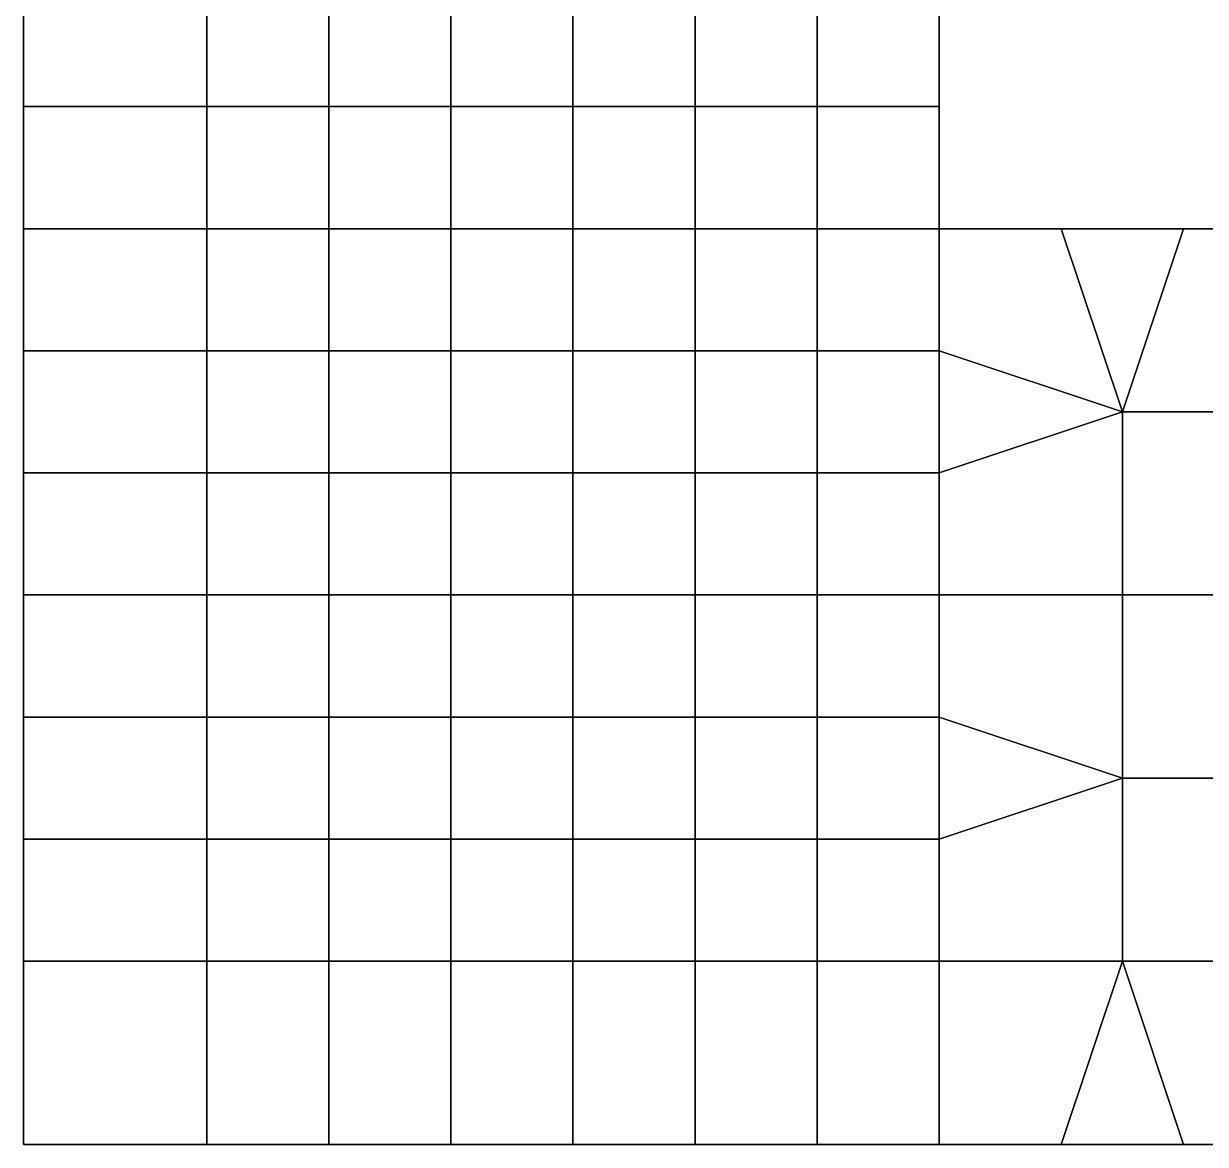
# Model space of a CAD drawing. Extents: x 0 to 36, y 0 to 36.
# Drawn here: x 0 to 19.36, y 0 to 18.36 of the extents above; entities that cross this region are included whole.
import ezdxf

# ---------------------------------------------------------------- set-up
doc = ezdxf.new("R2010")
doc.units = 0
doc.layers.add('BARS', color=1, linetype='CONTINUOUS')
doc.layers.add('FACES', color=5, linetype='CONTINUOUS')

msp = doc.modelspace()

# ---------------------------------------------------------------- linework, layer by layer
at = {"layer": 'BARS'}
for p, q in [((0, 19), (0, 17)), ((0, 19, 3), (0, 17, 3)), ((3, 17), (3, 19)), ((3, 17, 3), (3, 19, 3)), ((9, 17), (9, 19)), ((9, 17, 3), (9, 19, 3)), ((15, 17), (15, 19)), ((15, 17, 3), (15, 19, 3)), ((0, 17), (0, 15)), ((0, 17, 3), (0, 15, 3)), ((3, 15), (3, 17)), ((3, 15, 3), (3, 17, 3)), ((9, 15), (9, 17)), ((9, 15, 3), (9, 17, 3)), ((15, 15), (15, 17)), ((15, 15, 3), (15, 17, 3)), ((0, 15), (3, 15)), ((0, 15), (0, 13)), ((0, 15, 3), (3, 15, 3)), ((0, 15, 3), (0, 13, 3)), ((0, 15), (0, 15, 1)), ((0, 15, 1), (0, 15, 2)), ((0, 15, 2), (0, 15, 3)), ((3, 15), (5, 15)), ((3, 13), (3, 15)), ((3, 15, 3), (5, 15, 3)), ((3, 13, 3), (3, 15, 3)), ((3, 15), (3, 15, 1)), ((3, 15, 1), (3, 15, 2)), ((3, 15, 2), (3, 15, 3)), ((5, 15), (7, 15)), ((5, 15, 3), (7, 15, 3)), ((7, 15), (9, 15)), ((7, 15, 3), (9, 15, 3)), ((9, 15), (11, 15)), ((9, 13), (9, 15)), ((9, 15, 3), (11, 15, 3)), ((9, 13, 3), (9, 15, 3)), ((9, 15), (9, 15, 1)), ((9, 15, 1), (9, 15, 2)), ((9, 15, 2), (9, 15, 3)), ((11, 15), (13, 15)), ((11, 15, 3), (13, 15, 3)), ((13, 15), (15, 15)), ((13, 15, 3), (15, 15, 3)), ((15, 15), (17, 15)), ((15, 13), (15, 15)), ((15, 15, 3), (17, 15, 3)), ((15, 13, 3), (15, 15, 3)), ((15, 15), (15, 15, 1)), ((15, 15, 1), (15, 15, 2)), ((15, 15, 2), (15, 15, 3)), ((17, 15), (19, 15)), ((17, 15, 3), (19, 15, 3)), ((19, 15), (21, 15)), ((19, 15, 3), (21, 15, 3)), ((0, 13), (0, 11)), ((0, 13, 3), (0, 11, 3)), ((3, 11), (3, 13)), ((3, 11, 3), (3, 13, 3)), ((9, 11), (9, 13)), ((9, 11, 3), (9, 13, 3)), ((15, 11), (15, 13)), ((15, 11, 3), (15, 13, 3)), ((0, 11), (0, 9)), ((0, 11, 3), (0, 9, 3)), ((3, 9), (3, 11)), ((3, 9, 3), (3, 11, 3)), ((9, 9), (9, 11)), ((9, 9, 3), (9, 11, 3)), ((15, 9), (15, 11)), ((15, 9, 3), (15, 11, 3)), ((0, 9), (0, 7)), ((0, 9, 3), (0, 7, 3)), ((0, 9), (0, 9, 1)), ((0, 9, 1), (0, 9, 2)), ((0, 9, 2), (0, 9, 3)), ((3, 7), (3, 9)), ((3, 7, 3), (3, 9, 3)), ((3, 9), (3, 9, 1)), ((3, 9, 1), (3, 9, 2)), ((3, 9, 2), (3, 9, 3)), ((9, 7), (9, 9)), ((9, 7, 3), (9, 9, 3)), ((9, 9), (9, 9, 1)), ((9, 9, 1), (9, 9, 2)), ((9, 9, 2), (9, 9, 3)), ((15, 7), (15, 9)), ((15, 7, 3), (15, 9, 3)), ((15, 9), (15, 9, 1)), ((15, 9, 1), (15, 9, 2)), ((15, 9, 2), (15, 9, 3)), ((0, 7), (0, 5)), ((0, 7, 3), (0, 5, 3)), ((3, 5), (3, 7)), ((3, 5, 3), (3, 7, 3)), ((9, 5), (9, 7)), ((9, 5, 3), (9, 7, 3)), ((15, 5), (15, 7)), ((15, 5, 3), (15, 7, 3)), ((0, 5), (0, 3)), ((0, 5, 3), (0, 3, 3)), ((3, 3), (3, 5)), ((3, 3, 3), (3, 5, 3)), ((9, 3), (9, 5)), ((9, 3, 3), (9, 5, 3)), ((15, 3), (15, 5)), ((15, 3, 3), (15, 5, 3)), ((0, 3), (0, 0)), ((0, 3, 3), (0, 0, 3)), ((0, 3), (0, 3, 1)), ((0, 3, 1), (0, 3, 2)), ((0, 3, 2), (0, 3, 3)), ((3, 0), (3, 3)), ((3, 0, 3), (3, 3, 3)), ((3, 3), (3, 3, 1)), ((3, 3, 1), (3, 3, 2)), ((3, 3, 2), (3, 3, 3)), ((9, 0), (9, 3)), ((9, 0, 3), (9, 3, 3)), ((9, 3), (9, 3, 1)), ((9, 3, 1), (9, 3, 2)), ((9, 3, 2), (9, 3, 3)), ((15, 0), (15, 3)), ((15, 0, 3), (15, 3, 3)), ((15, 3), (15, 3, 1)), ((15, 3, 1), (15, 3, 2)), ((15, 3, 2), (15, 3, 3)), ((0, 0), (3, 0)), ((0, 0, 3), (3, 0, 3)), ((0, 0), (0, 0, 1)), ((0, 0, 1), (0, 0, 2)), ((0, 0, 2), (0, 0, 3)), ((3, 0), (5, 0)), ((3, 0, 3), (5, 0, 3)), ((3, 0), (3, 0, 1)), ((3, 0, 1), (3, 0, 2)), ((3, 0, 2), (3, 0, 3)), ((5, 0), (7, 0)), ((5, 0, 3), (7, 0, 3)), ((7, 0), (9, 0)), ((7, 0, 3), (9, 0, 3)), ((9, 0), (11, 0)), ((9, 0, 3), (11, 0, 3)), ((9, 0), (9, 0, 1)), ((9, 0, 1), (9, 0, 2)), ((9, 0, 2), (9, 0, 3)), ((11, 0), (13, 0)), ((11, 0, 3), (13, 0, 3)), ((13, 0), (15, 0)), ((13, 0, 3), (15, 0, 3)), ((15, 0), (17, 0)), ((15, 0, 3), (17, 0, 3)), ((15, 0), (15, 0, 1)), ((15, 0, 1), (15, 0, 2)), ((15, 0, 2), (15, 0, 3)), ((17, 0), (19, 0)), ((17, 0, 3), (19, 0, 3)), ((19, 0), (21, 0)), ((19, 0, 3), (21, 0, 3))]:
    msp.add_line(p, q, dxfattribs=at)
at = {"layer": 'FACES'}
for points in [[(0, 17), (3, 17), (3, 19), (0, 19)], [(0, 17, 3), (3, 17, 3), (3, 19, 3), (0, 19, 3)], [(0, 18, 1), (0, 18), (0, 19), (0, 19, 1)], [(5, 17), (5, 19), (3, 19), (3, 17)], [(5, 17, 3), (5, 19, 3), (3, 19, 3), (3, 17, 3)], [(3, 18, 1), (3, 18), (3, 19), (3, 19, 1)], [(3, 18, 1), (3, 19, 1), (3, 19, 2), (3, 18, 2)], [(3, 18, 2), (3, 19, 2), (3, 19, 3), (3, 18, 3)], [(5, 17, 3), (7, 17, 3), (7, 19, 3), (5, 19, 3)], [(7, 17), (9, 17), (9, 19), (7, 19)], [(7, 17, 3), (9, 17, 3), (9, 19, 3), (7, 19, 3)], [(9, 19), (9, 17), (11, 17), (11, 19)], [(9, 19, 3), (9, 17, 3), (11, 17, 3), (11, 19, 3)], [(9, 18, 2), (9, 19, 2), (9, 19, 3), (9, 18, 3)], [(11, 17), (13, 17), (13, 19), (11, 19)], [(11, 17, 3), (13, 17, 3), (13, 19, 3), (11, 19, 3)], [(13, 19), (13, 17), (15, 17), (15, 19)], [(13, 19, 3), (13, 17, 3), (15, 17, 3), (15, 19, 3)], [(15, 18, 2), (15, 19, 2), (15, 19, 3), (15, 18, 3)], [(0, 17, 1), (0, 17), (0, 18), (0, 18, 1)], [(3, 17, 1), (3, 17), (3, 18), (3, 18, 1)], [(3, 17, 1), (3, 18, 1), (3, 18, 2), (3, 17, 2)], [(3, 17, 2), (3, 18, 2), (3, 18, 3), (3, 17, 3)], [(9, 17, 1), (9, 17), (9, 18), (9, 18, 1)], [(9, 17, 1), (9, 18, 1), (9, 18, 2), (9, 17, 2)], [(9, 17, 2), (9, 18, 2), (9, 18, 3), (9, 17, 3)], [(15, 17, 1), (15, 17), (15, 18), (15, 18, 1)], [(15, 17, 1), (15, 18, 1), (15, 18, 2), (15, 17, 2)], [(15, 17, 2), (15, 18, 2), (15, 18, 3), (15, 17, 3)], [(0, 15), (3, 15), (3, 17), (0, 17)], [(0, 15, 3), (3, 15, 3), (3, 17, 3), (0, 17, 3)], [(0, 16, 1), (0, 16), (0, 17), (0, 17, 1)], [(0, 16, 1), (0, 17, 1), (0, 17, 2), (0, 16, 2)], [(0, 16, 2), (0, 17, 2), (0, 17, 3), (0, 16, 3)], [(5, 15), (5, 17), (3, 17), (3, 15)], [(5, 15, 3), (5, 17, 3), (3, 17, 3), (3, 15, 3)], [(3, 16, 1), (3, 16), (3, 17), (3, 17, 1)], [(3, 16, 1), (3, 17, 1), (3, 17, 2), (3, 16, 2)], [(3, 16, 2), (3, 17, 2), (3, 17, 3), (3, 16, 3)], [(7, 15, 3), (7, 17, 3), (5, 17, 3), (5, 15, 3)], [(7, 15), (9, 15), (9, 17), (7, 17)], [(7, 15, 3), (9, 15, 3), (9, 17, 3), (7, 17, 3)], [(11, 15), (11, 17), (9, 17), (9, 15)], [(11, 15, 3), (11, 17, 3), (9, 17, 3), (9, 15, 3)], [(9, 16, 1), (9, 16), (9, 17), (9, 17, 1)], [(9, 16, 1), (9, 17, 1), (9, 17, 2), (9, 16, 2)], [(9, 16, 2), (9, 17, 2), (9, 17, 3), (9, 16, 3)], [(13, 15), (13, 17), (11, 17), (11, 15)], [(13, 15, 3), (13, 17, 3), (11, 17, 3), (11, 15, 3)], [(13, 17), (13, 15), (15, 15), (15, 17)], [(13, 17, 3), (13, 15, 3), (15, 15, 3), (15, 17, 3)], [(15, 16, 1), (15, 16), (15, 17), (15, 17, 1)], [(15, 16, 1), (15, 17, 1), (15, 17, 2), (15, 16, 2)], [(15, 16, 2), (15, 17, 2), (15, 17, 3), (15, 16, 3)], [(0, 15, 1), (0, 15), (0, 16), (0, 16, 1)], [(0, 15, 1), (0, 16, 1), (0, 16, 2), (0, 15, 2)], [(0, 15, 2), (0, 16, 2), (0, 16, 3), (0, 15, 3)], [(3, 15, 1), (3, 15), (3, 16), (3, 16, 1)], [(3, 15, 1), (3, 16, 1), (3, 16, 2), (3, 15, 2)], [(3, 15, 2), (3, 16, 2), (3, 16, 3), (3, 15, 3)], [(9, 15, 1), (9, 15), (9, 16), (9, 16, 1)], [(9, 15, 1), (9, 16, 1), (9, 16, 2), (9, 15, 2)], [(9, 15, 2), (9, 16, 2), (9, 16, 3), (9, 15, 3)], [(15, 15, 1), (15, 15), (15, 16), (15, 16, 1)], [(15, 15, 1), (15, 16, 1), (15, 16, 2), (15, 15, 2)], [(15, 15, 2), (15, 16, 2), (15, 16, 3), (15, 15, 3)], [(0, 13), (3, 13), (3, 15), (0, 15)], [(0, 13, 3), (3, 13, 3), (3, 15, 3), (0, 15, 3)], [(0, 14, 1), (0, 14), (0, 15), (0, 15, 1)], [(0, 14, 1), (0, 15, 1), (0, 15, 2), (0, 14, 2)], [(0, 14, 2), (0, 15, 2), (0, 15, 3), (0, 14, 3)], [(1, 15), (1, 15, 1), (0, 15, 1), (0, 15)], [(1, 15, 1), (1, 15, 2), (0, 15, 2), (0, 15, 1)], [(1, 15, 2), (1, 15, 3), (0, 15, 3), (0, 15, 2)], [(1, 15, 2), (2, 15, 2), (2, 15, 3), (1, 15, 3)], [(2, 15, 1), (2, 15), (3, 15), (3, 15, 1)], [(2, 15, 1), (3, 15, 1), (3, 15, 2), (2, 15, 2)], [(2, 15, 2), (3, 15, 2), (3, 15, 3), (2, 15, 3)], [(5, 13), (5, 15), (3, 15), (3, 13)], [(5, 13, 3), (5, 15, 3), (3, 15, 3), (3, 13, 3)], [(3, 14, 1), (3, 14), (3, 15), (3, 15, 1)], [(3, 14, 1), (3, 15, 1), (3, 15, 2), (3, 14, 2)], [(3, 14, 2), (3, 15, 2), (3, 15, 3), (3, 14, 3)], [(3, 15, 1), (3, 15), (4, 15), (4, 15, 1)], [(3, 15, 2), (3, 15, 1), (4, 15, 1), (4, 15, 2)], [(3, 15, 2), (4, 15, 2), (4, 15, 3), (3, 15, 3)], [(4, 15, 1), (4, 15), (5, 15), (5, 15, 1)], [(4, 15, 1), (5, 15, 1), (5, 15, 2), (4, 15, 2)], [(4, 15, 2), (5, 15, 2), (5, 15, 3), (4, 15, 3)], [(5, 13, 3), (7, 13, 3), (7, 15, 3), (5, 15, 3)], [(5, 15, 2), (6, 15, 2), (6, 15, 3), (5, 15, 3)], [(6, 15, 2), (7, 15, 2), (7, 15, 3), (6, 15, 3)], [(7, 13), (9, 13), (9, 15), (7, 15)], [(7, 13, 3), (9, 13, 3), (9, 15, 3), (7, 15, 3)], [(7, 15, 1), (7, 15), (8, 15), (8, 15, 1)], [(7, 15, 1), (8, 15, 1), (8, 15, 2), (7, 15, 2)], [(7, 15, 2), (8, 15, 2), (8, 15, 3), (7, 15, 3)], [(8, 15, 1), (8, 15), (9, 15), (9, 15, 1)], [(8, 15, 1), (9, 15, 1), (9, 15, 2), (8, 15, 2)], [(8, 15, 2), (9, 15, 2), (9, 15, 3), (8, 15, 3)], [(9, 13), (11, 13), (11, 15), (9, 15)], [(9, 13, 3), (11, 13, 3), (11, 15, 3), (9, 15, 3)], [(9, 14, 1), (9, 14), (9, 15), (9, 15, 1)], [(9, 14, 1), (9, 15, 1), (9, 15, 2), (9, 14, 2)], [(9, 14, 2), (9, 15, 2), (9, 15, 3), (9, 14, 3)], [(9, 15, 1), (9, 15), (10, 15), (10, 15, 1)], [(9, 15, 2), (9, 15, 1), (10, 15, 1), (10, 15, 2)], [(9, 15, 2), (10, 15, 2), (10, 15, 3), (9, 15, 3)], [(10, 15, 1), (10, 15), (11, 15), (11, 15, 1)], [(10, 15, 1), (11, 15, 1), (11, 15, 2), (10, 15, 2)], [(10, 15, 2), (11, 15, 2), (11, 15, 3), (10, 15, 3)], [(11, 13), (13, 13), (13, 15), (11, 15)], [(11, 13, 3), (13, 13, 3), (13, 15, 3), (11, 15, 3)], [(11, 15, 2), (12, 15, 2), (12, 15, 3), (11, 15, 3)], [(12, 15, 1), (12, 15), (13, 15), (13, 15, 1)], [(12, 15, 1), (13, 15, 1), (13, 15, 2), (12, 15, 2)], [(12, 15, 2), (13, 15, 2), (13, 15, 3), (12, 15, 3)], [(13, 15), (13, 13), (15, 13), (15, 15)], [(13, 15, 3), (13, 13, 3), (15, 13, 3), (15, 15, 3)], [(13, 15, 1), (13, 15), (14, 15), (14, 15, 1)], [(13, 15, 1), (14, 15, 1), (14, 15, 2), (13, 15, 2)], [(13, 15, 2), (14, 15, 2), (14, 15, 3), (13, 15, 3)], [(14, 15, 1), (14, 15), (15, 15), (15, 15, 1)], [(14, 15, 1), (15, 15, 1), (15, 15, 2), (14, 15, 2)], [(14, 15, 2), (15, 15, 2), (15, 15, 3), (14, 15, 3)], [(15, 13), (18, 12), (17, 15), (15, 15)], [(15, 13, 3), (18, 12, 3), (17, 15, 3), (15, 15, 3)], [(15, 14, 1), (15, 14), (15, 15), (15, 15, 1)], [(15, 14, 1), (15, 15, 1), (15, 15, 2), (15, 14, 2)], [(15, 14, 2), (15, 15, 2), (15, 15, 3), (15, 14, 3)], [(15, 15, 1), (15, 15), (16, 15), (16, 15, 1)], [(15, 15, 2), (15, 15, 1), (16, 15, 1), (16, 15, 2)], [(15, 15, 2), (16, 15, 2), (16, 15, 3), (15, 15, 3)], [(16, 15, 1), (16, 15), (17, 15), (17, 15, 1)], [(16, 15, 1), (17, 15, 1), (17, 15, 2), (16, 15, 2)], [(16, 15, 2), (17, 15, 2), (17, 15, 3), (16, 15, 3)], [(18, 12, 3), (19, 15, 3), (17, 15, 3)], [(17, 15, 2), (18, 15, 2), (18, 15, 3), (17, 15, 3)], [(21, 12), (21, 15), (19, 15), (18, 12)], [(21, 12, 3), (21, 15, 3), (19, 15, 3), (18, 12, 3)], [(18, 15, 2), (19, 15, 2), (19, 15, 3), (18, 15, 3)], [(19, 15, 1), (19, 15), (20, 15), (20, 15, 1)], [(19, 15, 1), (20, 15, 1), (20, 15, 2), (19, 15, 2)], [(19, 15, 2), (20, 15, 2), (20, 15, 3), (19, 15, 3)], [(0, 13, 1), (0, 13), (0, 14), (0, 14, 1)], [(3, 13, 1), (3, 13), (3, 14), (3, 14, 1)], [(3, 13, 1), (3, 14, 1), (3, 14, 2), (3, 13, 2)], [(3, 13, 2), (3, 14, 2), (3, 14, 3), (3, 13, 3)], [(9, 13, 1), (9, 13), (9, 14), (9, 14, 1)], [(9, 13, 1), (9, 14, 1), (9, 14, 2), (9, 13, 2)], [(9, 13, 2), (9, 14, 2), (9, 14, 3), (9, 13, 3)], [(15, 13, 1), (15, 13), (15, 14), (15, 14, 1)], [(15, 13, 1), (15, 14, 1), (15, 14, 2), (15, 13, 2)], [(15, 13, 2), (15, 14, 2), (15, 14, 3), (15, 13, 3)], [(0, 11), (3, 11), (3, 13), (0, 13)], [(0, 11, 3), (3, 11, 3), (3, 13, 3), (0, 13, 3)], [(0, 12, 1), (0, 12), (0, 13), (0, 13, 1)], [(5, 11), (5, 13), (3, 13), (3, 11)], [(5, 11, 3), (5, 13, 3), (3, 13, 3), (3, 11, 3)], [(3, 12, 1), (3, 12), (3, 13), (3, 13, 1)], [(3, 12, 1), (3, 13, 1), (3, 13, 2), (3, 12, 2)], [(3, 12, 2), (3, 13, 2), (3, 13, 3), (3, 12, 3)], [(5, 11, 3), (7, 11, 3), (7, 13, 3), (5, 13, 3)], [(7, 11), (9, 11), (9, 13), (7, 13)], [(7, 11, 3), (9, 11, 3), (9, 13, 3), (7, 13, 3)], [(9, 13), (9, 11), (11, 11), (11, 13)], [(9, 13, 3), (9, 11, 3), (11, 11, 3), (11, 13, 3)], [(9, 12, 1), (9, 12), (9, 13), (9, 13, 1)], [(9, 12, 1), (9, 13, 1), (9, 13, 2), (9, 12, 2)], [(9, 12, 2), (9, 13, 2), (9, 13, 3), (9, 12, 3)], [(11, 11), (13, 11), (13, 13), (11, 13)], [(11, 11, 3), (13, 11, 3), (13, 13, 3), (11, 13, 3)], [(13, 13), (13, 11), (15, 11), (15, 13)], [(13, 13, 3), (13, 11, 3), (15, 11, 3), (15, 13, 3)], [(15, 11), (18, 12), (15, 13)], [(15, 11, 3), (18, 12, 3), (15, 13, 3)], [(15, 12, 1), (15, 12), (15, 13), (15, 13, 1)], [(15, 12, 1), (15, 13, 1), (15, 13, 2), (15, 12, 2)], [(15, 12, 2), (15, 13, 2), (15, 13, 3), (15, 12, 3)], [(0, 11, 1), (0, 11), (0, 12), (0, 12, 1)], [(0, 11, 1), (0, 12, 1), (0, 12, 2), (0, 11, 2)], [(0, 11, 2), (0, 12, 2), (0, 12, 3), (0, 11, 3)], [(3, 11, 1), (3, 11), (3, 12), (3, 12, 1)], [(3, 11, 1), (3, 12, 1), (3, 12, 2), (3, 11, 2)], [(3, 11, 2), (3, 12, 2), (3, 12, 3), (3, 11, 3)], [(9, 11, 1), (9, 11), (9, 12), (9, 12, 1)], [(9, 11, 1), (9, 12, 1), (9, 12, 2), (9, 11, 2)], [(9, 11, 2), (9, 12, 2), (9, 12, 3), (9, 11, 3)], [(18, 9), (18, 12), (15, 11), (15, 9)], [(18, 9, 3), (18, 12, 3), (15, 11, 3), (15, 9, 3)], [(15, 11, 1), (15, 11), (15, 12), (15, 12, 1)], [(15, 11, 1), (15, 12, 1), (15, 12, 2), (15, 11, 2)], [(15, 11, 2), (15, 12, 2), (15, 12, 3), (15, 11, 3)], [(21, 12), (18, 12), (18, 9), (21, 9)], [(21, 12, 3), (18, 12, 3), (18, 9, 3), (21, 9, 3)], [(0, 9), (3, 9), (3, 11), (0, 11)], [(0, 9, 3), (3, 9, 3), (3, 11, 3), (0, 11, 3)], [(0, 10, 1), (0, 10), (0, 11), (0, 11, 1)], [(0, 10, 1), (0, 11, 1), (0, 11, 2), (0, 10, 2)], [(0, 10, 2), (0, 11, 2), (0, 11, 3), (0, 10, 3)], [(5, 9), (5, 11), (3, 11), (3, 9)], [(5, 9, 3), (5, 11, 3), (3, 11, 3), (3, 9, 3)], [(3, 10, 1), (3, 10), (3, 11), (3, 11, 1)], [(3, 10, 1), (3, 11, 1), (3, 11, 2), (3, 10, 2)], [(3, 10, 2), (3, 11, 2), (3, 11, 3), (3, 10, 3)], [(5, 9, 3), (7, 9, 3), (7, 11, 3), (5, 11, 3)], [(7, 9), (9, 9), (9, 11), (7, 11)], [(7, 9, 3), (9, 9, 3), (9, 11, 3), (7, 11, 3)], [(9, 11), (9, 9), (11, 9), (11, 11)], [(9, 11, 3), (9, 9, 3), (11, 9, 3), (11, 11, 3)], [(9, 10, 2), (9, 11, 2), (9, 11, 3), (9, 10, 3)], [(11, 9), (13, 9), (13, 11), (11, 11)], [(11, 9, 3), (13, 9, 3), (13, 11, 3), (11, 11, 3)], [(13, 11), (13, 9), (15, 9), (15, 11)], [(13, 11, 3), (13, 9, 3), (15, 9, 3), (15, 11, 3)], [(15, 10, 2), (15, 11, 2), (15, 11, 3), (15, 10, 3)], [(0, 9, 1), (0, 9), (0, 10), (0, 10, 1)], [(3, 9, 1), (3, 9), (3, 10), (3, 10, 1)], [(3, 9, 1), (3, 10, 1), (3, 10, 2), (3, 9, 2)], [(3, 9, 2), (3, 10, 2), (3, 10, 3), (3, 9, 3)], [(9, 9, 2), (9, 10, 2), (9, 10, 3), (9, 9, 3)], [(15, 9, 2), (15, 10, 2), (15, 10, 3), (15, 9, 3)], [(0, 7), (3, 7), (3, 9), (0, 9)], [(0, 7, 3), (3, 7, 3), (3, 9, 3), (0, 9, 3)], [(0, 8, 1), (0, 8), (0, 9), (0, 9, 1)], [(5, 7), (5, 9), (3, 9), (3, 7)], [(5, 7, 3), (5, 9, 3), (3, 9, 3), (3, 7, 3)], [(3, 8, 1), (3, 8), (3, 9), (3, 9, 1)], [(3, 8, 1), (3, 9, 1), (3, 9, 2), (3, 8, 2)], [(3, 8, 2), (3, 9, 2), (3, 9, 3), (3, 8, 3)], [(5, 7, 3), (7, 7, 3), (7, 9, 3), (5, 9, 3)], [(7, 7), (9, 7), (9, 9), (7, 9)], [(7, 7, 3), (9, 7, 3), (9, 9, 3), (7, 9, 3)], [(9, 9), (9, 7), (11, 7), (11, 9)], [(9, 9, 3), (9, 7, 3), (11, 7, 3), (11, 9, 3)], [(9, 8, 1), (9, 8), (9, 9), (9, 9, 1)], [(9, 8, 1), (9, 9, 1), (9, 9, 2), (9, 8, 2)], [(9, 8, 2), (9, 9, 2), (9, 9, 3), (9, 8, 3)], [(11, 7), (13, 7), (13, 9), (11, 9)], [(11, 7, 3), (13, 7, 3), (13, 9, 3), (11, 9, 3)], [(13, 9), (13, 7), (15, 7), (15, 9)], [(13, 9, 3), (13, 7, 3), (15, 7, 3), (15, 9, 3)], [(15, 7), (18, 6), (18, 9), (15, 9)], [(15, 7, 3), (18, 6, 3), (18, 9, 3), (15, 9, 3)], [(15, 8, 1), (15, 8), (15, 9), (15, 9, 1)], [(15, 8, 1), (15, 9, 1), (15, 9, 2), (15, 8, 2)], [(15, 8, 2), (15, 9, 2), (15, 9, 3), (15, 8, 3)], [(21, 9), (18, 9), (18, 6), (21, 6)], [(21, 9, 3), (18, 9, 3), (18, 6, 3), (21, 6, 3)], [(0, 7, 1), (0, 7), (0, 8), (0, 8, 1)], [(0, 7, 1), (0, 8, 1), (0, 8, 2), (0, 7, 2)], [(0, 7, 2), (0, 8, 2), (0, 8, 3), (0, 7, 3)], [(3, 7, 1), (3, 7), (3, 8), (3, 8, 1)], [(3, 7, 1), (3, 8, 1), (3, 8, 2), (3, 7, 2)], [(3, 7, 2), (3, 8, 2), (3, 8, 3), (3, 7, 3)], [(9, 7, 1), (9, 7), (9, 8), (9, 8, 1)], [(9, 7, 1), (9, 8, 1), (9, 8, 2), (9, 7, 2)], [(9, 7, 2), (9, 8, 2), (9, 8, 3), (9, 7, 3)], [(15, 7, 1), (15, 7), (15, 8), (15, 8, 1)], [(15, 7, 1), (15, 8, 1), (15, 8, 2), (15, 7, 2)], [(15, 7, 2), (15, 8, 2), (15, 8, 3), (15, 7, 3)], [(0, 5), (3, 5), (3, 7), (0, 7)], [(0, 5, 3), (3, 5, 3), (3, 7, 3), (0, 7, 3)], [(0, 6, 1), (0, 6), (0, 7), (0, 7, 1)], [(0, 6, 1), (0, 7, 1), (0, 7, 2), (0, 6, 2)], [(0, 6, 2), (0, 7, 2), (0, 7, 3), (0, 6, 3)], [(5, 5), (5, 7), (3, 7), (3, 5)], [(5, 5, 3), (5, 7, 3), (3, 7, 3), (3, 5, 3)], [(3, 6, 1), (3, 6), (3, 7), (3, 7, 1)], [(3, 6, 1), (3, 7, 1), (3, 7, 2), (3, 6, 2)], [(3, 6, 2), (3, 7, 2), (3, 7, 3), (3, 6, 3)], [(5, 5, 3), (7, 5, 3), (7, 7, 3), (5, 7, 3)], [(7, 7), (7, 5), (9, 5), (9, 7)], [(7, 7, 3), (7, 5, 3), (9, 5, 3), (9, 7, 3)], [(9, 7), (9, 5), (11, 5), (11, 7)], [(9, 7, 3), (9, 5, 3), (11, 5, 3), (11, 7, 3)], [(9, 6, 1), (9, 6), (9, 7), (9, 7, 1)], [(9, 6, 1), (9, 7, 1), (9, 7, 2), (9, 6, 2)], [(9, 6, 2), (9, 7, 2), (9, 7, 3), (9, 6, 3)], [(11, 5), (13, 5), (13, 7), (11, 7)], [(11, 5, 3), (13, 5, 3), (13, 7, 3), (11, 7, 3)], [(13, 7), (13, 5), (15, 5), (15, 7)], [(13, 7, 3), (13, 5, 3), (15, 5, 3), (15, 7, 3)], [(15, 5), (18, 6), (15, 7)], [(15, 5, 3), (18, 6, 3), (15, 7, 3)], [(15, 6, 1), (15, 6), (15, 7), (15, 7, 1)], [(15, 6, 1), (15, 7, 1), (15, 7, 2), (15, 6, 2)], [(15, 6, 2), (15, 7, 2), (15, 7, 3), (15, 6, 3)], [(0, 5, 1), (0, 5), (0, 6), (0, 6, 1)], [(3, 5, 1), (3, 5), (3, 6), (3, 6, 1)], [(3, 5, 1), (3, 6, 1), (3, 6, 2), (3, 5, 2)], [(3, 5, 2), (3, 6, 2), (3, 6, 3), (3, 5, 3)], [(9, 5, 1), (9, 5), (9, 6), (9, 6, 1)], [(9, 5, 1), (9, 6, 1), (9, 6, 2), (9, 5, 2)], [(9, 5, 2), (9, 6, 2), (9, 6, 3), (9, 5, 3)], [(18, 3), (18, 6), (15, 5), (15, 3)], [(18, 3, 3), (18, 6, 3), (15, 5, 3), (15, 3, 3)], [(15, 5, 1), (15, 5), (15, 6), (15, 6, 1)], [(15, 5, 1), (15, 6, 1), (15, 6, 2), (15, 5, 2)], [(15, 5, 2), (15, 6, 2), (15, 6, 3), (15, 5, 3)], [(21, 6), (18, 6), (18, 3), (21, 3)], [(21, 6, 3), (18, 6, 3), (18, 3, 3), (21, 3, 3)], [(0, 3), (3, 3), (3, 5), (0, 5)], [(0, 3, 3), (3, 3, 3), (3, 5, 3), (0, 5, 3)], [(0, 4, 1), (0, 4), (0, 5), (0, 5, 1)], [(5, 3), (5, 5), (3, 5), (3, 3)], [(5, 3, 3), (5, 5, 3), (3, 5, 3), (3, 3, 3)], [(3, 4, 1), (3, 4), (3, 5), (3, 5, 1)], [(3, 4, 1), (3, 5, 1), (3, 5, 2), (3, 4, 2)], [(3, 4, 2), (3, 5, 2), (3, 5, 3), (3, 4, 3)], [(5, 5, 3), (5, 3, 3), (7, 3, 3), (7, 5, 3)], [(7, 5), (7, 3), (9, 3), (9, 5)], [(7, 5, 3), (7, 3, 3), (9, 3, 3), (9, 5, 3)], [(9, 5), (9, 3), (11, 3), (11, 5)], [(9, 5, 3), (9, 3, 3), (11, 3, 3), (11, 5, 3)], [(9, 4, 2), (9, 5, 2), (9, 5, 3), (9, 4, 3)], [(11, 5), (11, 3), (13, 3), (13, 5)], [(11, 5, 3), (11, 3, 3), (13, 3, 3), (13, 5, 3)], [(13, 5), (13, 3), (15, 3), (15, 5)], [(13, 5, 3), (13, 3, 3), (15, 3, 3), (15, 5, 3)], [(15, 4, 1), (15, 4), (15, 5), (15, 5, 1)], [(15, 4, 1), (15, 5, 1), (15, 5, 2), (15, 4, 2)], [(15, 4, 2), (15, 5, 2), (15, 5, 3), (15, 4, 3)], [(0, 3, 1), (0, 3), (0, 4), (0, 4, 1)], [(0, 3, 1), (0, 4, 1), (0, 4, 2), (0, 3, 2)], [(0, 3, 2), (0, 4, 2), (0, 4, 3), (0, 3, 3)], [(3, 3, 1), (3, 3), (3, 4), (3, 4, 1)], [(3, 3, 1), (3, 4, 1), (3, 4, 2), (3, 3, 2)], [(3, 3, 2), (3, 4, 2), (3, 4, 3), (3, 3, 3)], [(9, 3, 2), (9, 4, 2), (9, 4, 3), (9, 3, 3)], [(15, 3, 2), (15, 4, 2), (15, 4, 3), (15, 3, 3)], [(0, 0), (3, 0), (3, 3), (0, 3)], [(0, 0, 3), (3, 0, 3), (3, 3, 3), (0, 3, 3)], [(0, 2, 1), (0, 2), (0, 3), (0, 3, 1)], [(5, 0), (5, 3), (3, 3), (3, 0)], [(5, 0, 3), (5, 3, 3), (3, 3, 3), (3, 0, 3)], [(3, 2, 1), (3, 2), (3, 3), (3, 3, 1)], [(3, 2, 1), (3, 3, 1), (3, 3, 2), (3, 2, 2)], [(3, 2, 2), (3, 3, 2), (3, 3, 3), (3, 2, 3)], [(7, 0), (7, 3), (5, 3), (5, 0)], [(7, 0, 3), (7, 3, 3), (5, 3, 3), (5, 0, 3)], [(9, 0), (9, 3), (7, 3), (7, 0)], [(9, 0, 3), (9, 3, 3), (7, 3, 3), (7, 0, 3)], [(11, 0), (11, 3), (9, 3), (9, 0)], [(11, 0, 3), (11, 3, 3), (9, 3, 3), (9, 0, 3)], [(9, 2, 1), (9, 2), (9, 3), (9, 3, 1)], [(9, 2, 1), (9, 3, 1), (9, 3, 2), (9, 2, 2)], [(9, 2, 2), (9, 3, 2), (9, 3, 3), (9, 2, 3)], [(13, 0), (13, 3), (11, 3), (11, 0)], [(13, 0, 3), (13, 3, 3), (11, 3, 3), (11, 0, 3)], [(15, 3), (13, 3), (13, 0), (15, 0)], [(15, 3, 3), (13, 3, 3), (13, 0, 3), (15, 0, 3)], [(15, 3), (15, 0), (17, 0), (18, 3)], [(15, 3, 3), (15, 0, 3), (17, 0, 3), (18, 3, 3)], [(15, 2, 2), (15, 3, 2), (15, 3, 3), (15, 2, 3)], [(17, 0), (19, 0), (18, 3)], [(17, 0, 3), (19, 0, 3), (18, 3, 3)], [(19, 0), (21, 0), (21, 3), (18, 3)], [(19, 0, 3), (21, 0, 3), (21, 3, 3), (18, 3, 3)], [(0, 1, 1), (0, 1), (0, 2), (0, 2, 1)], [(3, 1, 1), (3, 1), (3, 2), (3, 2, 1)], [(3, 1, 1), (3, 2, 1), (3, 2, 2), (3, 1, 2)], [(3, 1, 2), (3, 2, 2), (3, 2, 3), (3, 1, 3)], [(9, 1, 1), (9, 1), (9, 2), (9, 2, 1)], [(9, 1, 1), (9, 2, 1), (9, 2, 2), (9, 1, 2)], [(9, 1, 2), (9, 2, 2), (9, 2, 3), (9, 1, 3)], [(15, 1, 1), (15, 1), (15, 2), (15, 2, 1)], [(15, 1, 1), (15, 2, 1), (15, 2, 2), (15, 1, 2)], [(15, 1, 2), (15, 2, 2), (15, 2, 3), (15, 1, 3)], [(0, 1), (0, 1, 1), (0, 0, 1), (0, 0)], [(0, 1, 1), (0, 1, 2), (0, 0, 2), (0, 0, 1)], [(0, 1, 2), (0, 1, 3), (0, 0, 3), (0, 0, 2)], [(3, 1), (3, 1, 1), (3, 0, 1), (3, 0)], [(3, 1, 1), (3, 1, 2), (3, 0, 2), (3, 0, 1)], [(3, 1, 2), (3, 1, 3), (3, 0, 3), (3, 0, 2)], [(9, 1), (9, 1, 1), (9, 0, 1), (9, 0)], [(9, 1, 1), (9, 1, 2), (9, 0, 2), (9, 0, 1)], [(9, 1, 2), (9, 1, 3), (9, 0, 3), (9, 0, 2)], [(15, 1), (15, 1, 1), (15, 0, 1), (15, 0)], [(15, 1, 1), (15, 1, 2), (15, 0, 2), (15, 0, 1)], [(15, 1, 2), (15, 1, 3), (15, 0, 3), (15, 0, 2)], [(1, 0), (1, 0, 1), (0, 0, 1), (0, 0)], [(1, 0, 1), (1, 0, 2), (0, 0, 2), (0, 0, 1)], [(1, 0, 2), (1, 0, 3), (0, 0, 3), (0, 0, 2)], [(1, 0, 2), (2, 0, 2), (2, 0, 3), (1, 0, 3)], [(2, 0, 1), (2, 0), (3, 0), (3, 0, 1)], [(2, 0, 1), (3, 0, 1), (3, 0, 2), (2, 0, 2)], [(2, 0, 2), (3, 0, 2), (3, 0, 3), (2, 0, 3)], [(3, 0, 1), (3, 0), (4, 0), (4, 0, 1)], [(3, 0, 2), (3, 0, 1), (4, 0, 1), (4, 0, 2)], [(3, 0, 2), (4, 0, 2), (4, 0, 3), (3, 0, 3)], [(4, 0, 1), (4, 0), (5, 0), (5, 0, 1)], [(4, 0, 1), (5, 0, 1), (5, 0, 2), (4, 0, 2)], [(4, 0, 2), (5, 0, 2), (5, 0, 3), (4, 0, 3)], [(5, 0, 1), (5, 0), (6, 0), (6, 0, 1)], [(6, 0, 1), (6, 0), (7, 0), (7, 0, 1)], [(7, 0, 1), (7, 0), (8, 0), (8, 0, 1)], [(7, 0, 1), (8, 0, 1), (8, 0, 2), (7, 0, 2)], [(7, 0, 2), (8, 0, 2), (8, 0, 3), (7, 0, 3)], [(8, 0, 1), (8, 0), (9, 0), (9, 0, 1)], [(8, 0, 1), (9, 0, 1), (9, 0, 2), (8, 0, 2)], [(8, 0, 2), (9, 0, 2), (9, 0, 3), (8, 0, 3)], [(9, 0, 1), (9, 0), (10, 0), (10, 0, 1)], [(9, 0, 2), (9, 0, 1), (10, 0, 1), (10, 0, 2)], [(9, 0, 2), (10, 0, 2), (10, 0, 3), (9, 0, 3)], [(10, 0, 1), (10, 0), (11, 0), (11, 0, 1)], [(10, 0, 1), (11, 0, 1), (11, 0, 2), (10, 0, 2)], [(10, 0, 2), (11, 0, 2), (11, 0, 3), (10, 0, 3)], [(11, 0, 1), (11, 0), (12, 0), (12, 0, 1)], [(12, 0, 1), (12, 0), (13, 0), (13, 0, 1)], [(13, 0, 1), (13, 0), (14, 0), (14, 0, 1)], [(13, 0, 1), (14, 0, 1), (14, 0, 2), (13, 0, 2)], [(13, 0, 2), (14, 0, 2), (14, 0, 3), (13, 0, 3)], [(14, 0, 1), (14, 0), (15, 0), (15, 0, 1)], [(14, 0, 1), (15, 0, 1), (15, 0, 2), (14, 0, 2)], [(14, 0, 2), (15, 0, 2), (15, 0, 3), (14, 0, 3)], [(15, 0, 1), (15, 0), (16, 0), (16, 0, 1)], [(15, 0, 2), (15, 0, 1), (16, 0, 1), (16, 0, 2)], [(15, 0, 2), (16, 0, 2), (16, 0, 3), (15, 0, 3)], [(16, 0, 1), (16, 0), (17, 0), (17, 0, 1)], [(16, 0, 1), (17, 0, 1), (17, 0, 2), (16, 0, 2)], [(16, 0, 2), (17, 0, 2), (17, 0, 3), (16, 0, 3)], [(17, 0, 1), (17, 0), (18, 0), (18, 0, 1)], [(18, 0, 1), (18, 0), (19, 0), (19, 0, 1)], [(19, 0, 1), (19, 0), (20, 0), (20, 0, 1)], [(19, 0, 1), (20, 0, 1), (20, 0, 2), (19, 0, 2)], [(19, 0, 2), (20, 0, 2), (20, 0, 3), (19, 0, 3)]]:
    msp.add_3dface(points, dxfattribs=at)

doc.saveas('drawing.dxf')
